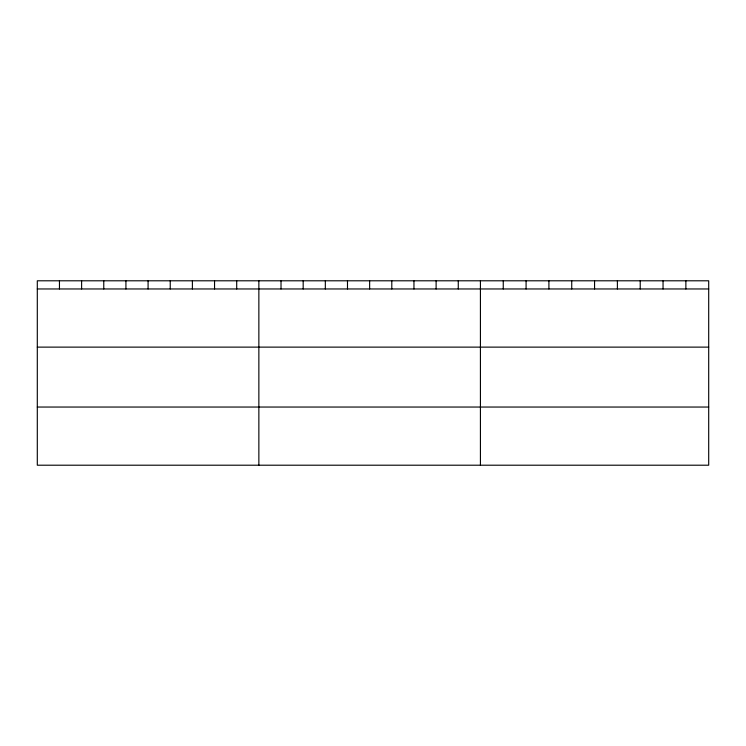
<?xml version="1.0" encoding="UTF-8"?>
<svg xmlns="http://www.w3.org/2000/svg" width="746" height="746" viewBox="0 0 746 746"><rect width="100%" height="100%" fill="white"/><g stroke="black" fill="none" stroke-linecap="round" stroke-linejoin="round"><path stroke-width="1.12" d="M708.7 288.963L708.7 465.206L37.3 465.206L37.3 280.794L708.7 280.794L708.7 288.963L37.3 288.963M37.3 347.123L708.7 347.123M37.3 407.046L708.7 407.046M685.872 280.794L685.872 288.963M663.045 280.794L663.045 288.963M640.217 280.794L640.217 288.963M617.39 280.794L617.39 288.963M594.562 280.794L594.562 288.963M571.734 280.794L571.734 288.963M548.907 280.794L548.907 288.963M526.079 280.794L526.079 288.963M503.252 280.794L503.252 288.963M480.424 280.794L480.424 465.206M458.268 280.794L458.268 288.963M436.112 280.794L436.112 288.963M413.955 280.794L413.955 288.963M391.799 280.794L391.799 288.963M369.643 280.794L369.643 288.963M347.487 280.794L347.487 288.963M325.331 280.794L325.331 288.963M303.174 280.794L303.174 288.963M281.018 280.794L281.018 288.963M258.862 280.794L258.862 465.206M236.706 280.794L236.706 288.963M214.55 280.794L214.55 288.963M192.393 280.794L192.393 288.963M170.237 280.794L170.237 288.963M148.081 280.794L148.081 288.963M125.925 280.794L125.925 288.963M103.769 280.794L103.769 288.963M81.612 280.794L81.612 288.963M59.456 280.794L59.456 288.963"/></g></svg>
